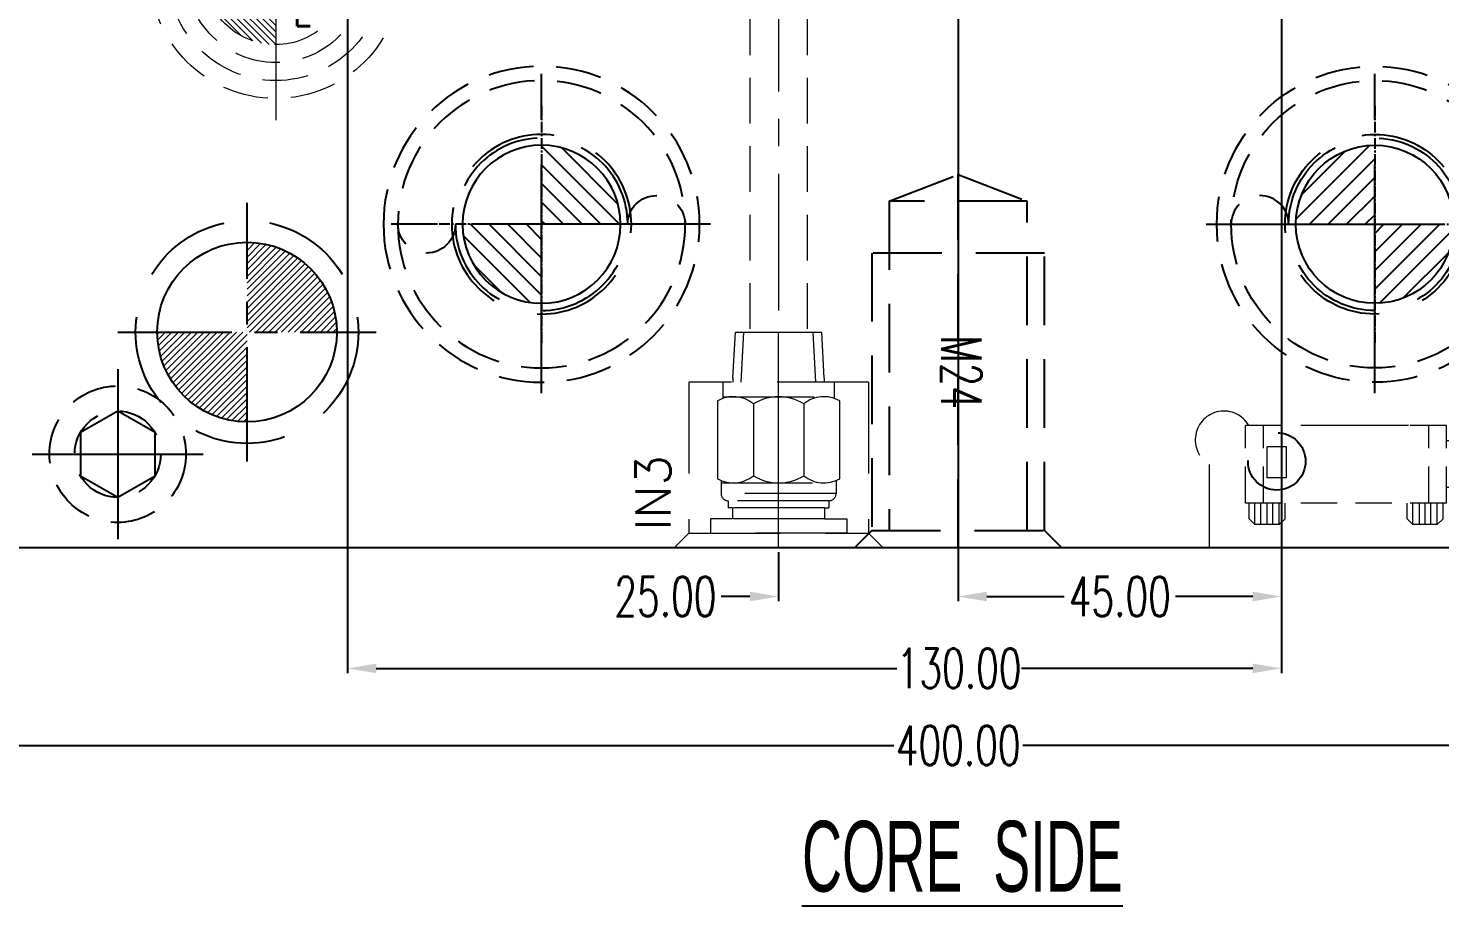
# Model space of a CAD drawing. Header units: inches. Extents: x 179987 to 181505, y -56815 to -55741.
# Drawn here: x 180668.2 to 180864.6, y -56300.1 to -56177.9 of the extents above; entities that cross this region are included whole.
import ezdxf
from ezdxf.enums import TextEntityAlignment as Align

# ---------------------------------------------------------------- set-up
doc = ezdxf.new("R2010")
doc.units = ezdxf.units.IN
doc.header["$LTSCALE"] = 2
doc.header["$MEASUREMENT"] = 0
doc.header["$PDMODE"] = 3
doc.header["$PDSIZE"] = 0.3125
for name, pattern in [('CENTER', [50.8, 31.75, -6.35, 6.35, -6.35]), ('CENTER2', [1.125, 0.75, -0.125, 0.125, -0.125]), ('HIDDEN', [9.525, 6.35, -3.175]), ('HIDDEN2', [4.7625, 3.175, -1.5875])]:
    doc.linetypes.add(name, pattern=pattern)
doc.layers.get('0').update_dxf_attribs({"linetype": 'CONTINUOUS'})
doc.layers.get('Defpoints').update_dxf_attribs({"linetype": 'CONTINUOUS'})
for name, color, linetype in [('5', 5, 'CONTINUOUS'), ('cen', 1, 'CENTER'), ('COOL', 171, 'CONTINUOUS'), ('GE', 214, 'CONTINUOUS'), ('hidden', 4, 'HIDDEN'), ('m', 144, 'HIDDEN2'), ('PIN', 4, 'CONTINUOUS'), ('SP', 3, 'CONTINUOUS'), ('SPRING', 160, 'CONTINUOUS'), ('WT', 4, 'CONTINUOUS')]:
    doc.layers.add(name, color=color, linetype=linetype)
for name, color, linetype, lineweight in [('dim', 3, 'CONTINUOUS', 15), ('HA', 4, 'CONTINUOUS', 15), ('MBOM-ASSIS-LAYER', 71, 'CONTINUOUS', 9), ('WR', 122, 'HIDDEN', 18)]:
    doc.layers.add(name, color=color, linetype=linetype, lineweight=lineweight)
doc.styles.add('ROMANC', font='romanc', dxfattribs={"width": 0.6, "height": 1})
doc.styles.add('ROMANS', font='ROMANS.shx', dxfattribs={"height": 5, "bigfont": 'chineset.shx'})
doc.styles.get("Standard").update_dxf_attribs({"font": 'txt.shx', "width": 0.67})
doc.dimstyles.new('2.00', dxfattribs={"dimtxt": 5.5, "dimasz": 4, "dimexe": 0.666, "dimexo": 0.626, "dimgap": 1, "dimtad": 0, "dimzin": 0, "dimdsep": 46, "dimtxsty": 'Standard', "dimcen": 0.09, "dimclrd": 3, "dimclre": 3, "dimclrt": 7, "dimazin": 0, "dimtfac": 1, "dimtofl": 0, "dimtmove": 0, "dimatfit": 0, "dimfxl": 0, "dimtolj": 1, "dimtzin": 0, "dimarcsym": 0})

# ---------------------------------------------------------------- blocks, each defined once
blk = doc.blocks.new('12')
at = {"layer": 'cen', "ltscale": 0.5}
for p, q in [((0, 11.81), (0, -11.81)), ((-11.91, 0), (11.91, 0))]:
    blk.add_line(p, q, dxfattribs=at)
at = {"layer": 'm'}
blk.add_lwpolyline([(0, 6), (-5.2, 3), (-5.2, -3), (0, -6), (5.2, -3), (5.2, 3)], close=True, dxfattribs=at)
for radius in [9.5, 6]:
    blk.add_circle((0, 0), radius, dxfattribs=at)
blk = doc.blocks.new('*D40271')
at = {"layer": 'Defpoints', "color": 0}
for p in [(180597.61, -56247.2), (180997.61, -56247.2), (180997.61, -56277.74)]:
    blk.add_point(p, dxfattribs=at)
at = {"layer": 'dim', "color": 3, "linetype": 'ByBlock', "lineweight": -2}
for p, q in [((180597.61, -56247.83), (180597.61, -56278.4)), ((180997.61, -56247.83), (180997.61, -56278.4)), ((180601.61, -56277.74), (180788.63, -56277.74)), ((180993.61, -56277.74), (180806.59, -56277.74))]:
    blk.add_line(p, q, dxfattribs=at)
at = {"layer": 'dim', "color": 3, "linetype": 'ByBlock'}
for points in [[(180601.61, -56277.07), (180601.61, -56278.4), (180597.61, -56277.74)], [(180993.61, -56278.4), (180993.61, -56277.07), (180997.61, -56277.74)]]:
    blk.add_solid(points, dxfattribs=at)
at = {"layer": 'dim', "color": 7, "linetype": 'ByBlock', "insert": (180797.61, -56277.74), "char_height": 5.5, "attachment_point": 5}
blk.add_mtext('\\A1;400.00', dxfattribs=at)
blk = doc.blocks.new('20110714.093849')
at = {"layer": 'GE', "lineweight": 13}
h = blk.add_hatch(dxfattribs=at)
h.set_pattern_fill('ANSI31', color=256, scale=5, style=0)
h.set_pattern_definition([(315, (-4831.53685, 770.11237), (-0.44194174, -0.44194174), [])])
h.paths.add_polyline_path([(0, 0), (0, -10, -0.414214), (-10, 0)])
h.paths.add_polyline_path([(0, 10, -0.414214), (10, 0), (0, 0)])
at = {"layer": 'GE', "linetype": 'CENTER', "lineweight": 13, "ltscale": 5}
for p, q in [((0, 20.5), (0, -20.5)), ((20.5, 0), (-20.5, 0))]:
    blk.add_line(p, q, dxfattribs=at)
at = {"layer": 'GE', "linetype": 'HIDDEN2', "lineweight": 13}
for radius in [17.5, 15, 12.5, 10]:
    blk.add_circle((0, 0), radius, dxfattribs=at)
at = {"layer": 'GE', "lineweight": 13, "style": 'ROMANS', "width": 0.75}
for s, p in [('G', (-5.96, 2.33)), ('E', (2.44, -7.45))]:
    blk.add_text(s, height=4.34, dxfattribs=at).set_placement(p)
blk = doc.blocks.new('20130704.134507')
at = {"layer": 'GE', "lineweight": 13}
blk.add_blockref('20110714.093849', (0, 0), dxfattribs=at)
blk = doc.blocks.new('*D40279')
at = {"layer": 'Defpoints', "color": 0}
for p in [(180712.61, -56153.2), (180842.61, -56153.2), (180842.61, -56267.01)]:
    blk.add_point(p, dxfattribs=at)
at = {"layer": 'dim', "color": 3, "linetype": 'ByBlock', "lineweight": -2}
for p, q in [((180712.61, -56153.83), (180712.61, -56267.68)), ((180842.61, -56153.83), (180842.61, -56267.68)), ((180716.61, -56267.01), (180789.06, -56267.01)), ((180838.61, -56267.01), (180806.42, -56267.01))]:
    blk.add_line(p, q, dxfattribs=at)
at = {"layer": 'dim', "color": 3, "linetype": 'ByBlock'}
for points in [[(180716.61, -56266.35), (180716.61, -56267.68), (180712.61, -56267.01)], [(180838.61, -56267.68), (180838.61, -56266.35), (180842.61, -56267.01)]]:
    blk.add_solid(points, dxfattribs=at)
at = {"layer": 'dim', "color": 7, "linetype": 'ByBlock', "insert": (180797.74, -56267.01), "char_height": 5.5, "attachment_point": 5}
blk.add_mtext('\\A1;130.00', dxfattribs=at)
blk = doc.blocks.new('*D40308')
at = {"layer": 'Defpoints', "color": 0}
for p in [(180842.61, -56148.2), (180797.61, -56160.2), (180797.61, -56257.01)]:
    blk.add_point(p, dxfattribs=at)
at = {"layer": 'dim', "color": 3, "linetype": 'ByBlock', "lineweight": -2}
for p, q in [((180842.61, -56148.83), (180842.61, -56257.68)), ((180797.61, -56160.83), (180797.61, -56257.68)), ((180801.61, -56257.01), (180812.35, -56257.01)), ((180838.61, -56257.01), (180827.87, -56257.01))]:
    blk.add_line(p, q, dxfattribs=at)
at = {"layer": 'dim', "color": 3, "linetype": 'ByBlock'}
for points in [[(180801.61, -56256.35), (180801.61, -56257.68), (180797.61, -56257.01)], [(180838.61, -56257.68), (180838.61, -56256.35), (180842.61, -56257.01)]]:
    blk.add_solid(points, dxfattribs=at)
at = {"layer": 'dim', "color": 7, "linetype": 'ByBlock', "insert": (180820.11, -56257.01), "char_height": 5.5, "attachment_point": 5}
blk.add_mtext('\\A1;45.00', dxfattribs=at)
blk = doc.blocks.new('20130710.160847')
at = {"layer": 'PIN', "linetype": 'Continuous'}
h = blk.add_hatch(dxfattribs=at)
h.set_pattern_fill('ANSI31', color=256, scale=14.666667, angle=180, style=0)
h.set_pattern_definition([(225, (163002.9658, -15903.9605), (1.296362432, -1.296362432), [])])
h.paths.add_polyline_path([(0, 0), (0, -11, 0.414214), (11, 0)])
h.paths.add_polyline_path([(-11, 0), (0, 0), (0, 11, 0.414214)])
at = {"layer": 'PIN', "linetype": 'CENTER2'}
for p, q in [((0, -16.5), (0, 16.5)), ((16.5, 0), (-16.5, 0))]:
    blk.add_line(p, q, dxfattribs=at)
at = {"layer": 'PIN', "linetype": 'Continuous'}
blk.add_circle((0, 0), 11, dxfattribs=at)
at = {"layer": 'SPRING', "linetype": 'CENTER', "ltscale": 0.5}
for p, q in [((0, 23.5), (0, -23.5)), ((23.5, 0), (-23.5, 0))]:
    blk.add_line(p, q, dxfattribs=at)
at = {"layer": 'SPRING', "linetype": 'HIDDEN', "ltscale": 0.5}
for radius in [22, 20]:
    blk.add_circle((0, 0), radius, dxfattribs=at)
at = {"layer": 'SPRING', "linetype": 'HIDDEN'}
for radius in [12.5, 12]:
    blk.add_circle((0, 0), radius, dxfattribs=at)
at = {"layer": 'SPRING', "linetype": 'HIDDEN', "ltscale": 0.5}
for centre, start, end in [((-16, 0), 0, 180), ((16, 0), 180, 0)]:
    blk.add_arc(centre, 4, start, end, dxfattribs=at)
blk = doc.blocks.new('20160226.195834')
at = {"color": 1, "linetype": 'HIDDEN', "ltscale": 0.4}
for p, q in [((-19.2, 17), (-47.2, 17)), ((-47.2, 6.2), (-47.2, 17)), ((-44.7, 6.2), (-44.7, 17)), ((-21.7, 6.2), (-21.7, 17)), ((-19.2, 6.2), (-19.2, 17)), ((-44.2, 9.7), (-44.2, 14)), ((-41.5, 14), (-44.2, 14)), ((-41.5, 9.7), (-41.5, 14)), ((-15.4, 14.85), (-19.2, 14.85)), ((-15.4, 14), (-15.4, 14.85)), ((-9.8, 14), (-15.4, 14)), ((-9.8, 14), (-9, 13.2)), ((-9, 10), (-9, 13.2)), ((-9.8, 9.2), (-9, 10)), ((-41.5, 9.7), (-44.2, 9.7)), ((-15.4, 8.35), (-19.2, 8.35)), ((-15.4, 8.35), (-15.4, 9.2)), ((-9.8, 9.2), (-15.4, 9.2)), ((-19.2, 6.2), (-47.2, 6.2))]:
    blk.add_line(p, q, dxfattribs=at)
at = {"color": 60, "linetype": 'HIDDEN'}
for p, q in [((-5.46, 17), (-47.2, 17)), ((1.46, 17), (112.8, 17)), ((-52.2, 0), (-52.2, 11.54)), ((0, 0), (0, 11.54)), ((0, 7), (112.8, 7)), ((-52.2, 0), (0, 0))]:
    blk.add_line(p, q, dxfattribs=at)
at = {"color": 60, "linetype": 'CENTER'}
blk.add_line((0.65, 12), (112.8, 12), dxfattribs=at)
at = {"color": 2, "linetype": 'Continuous'}
for p, q in [((-42.5, 3.2), (-45.9, 3.2)), ((-20.5, 3.2), (-23.9, 3.2))]:
    blk.add_line(p, q, dxfattribs=at)
at = {"color": 1, "linetype": 'HIDDEN', "ltscale": 0.4}
blk.add_circle((-12, 11.6), 0.8, dxfattribs=at)
at = {"color": 60, "linetype": 'HIDDEN'}
for centre, start, end in [((-50.2, 15), 30, 240), ((-2, 15), 300, 150)]:
    blk.add_arc(centre, 4, start, end, dxfattribs=at)
at = {"layer": 'MBOM-ASSIS-LAYER', "color": 2, "linetype": 'Continuous'}
for p, q in [((-46.7, 4), (-46.7, 6.2)), ((-45.9, 3.2), (-45.9, 6.2)), ((-45.09, 3.2), (-45.09, 6.2)), ((-44.2, 3.2), (-44.2, 6.2)), ((-43.38, 3.2), (-43.38, 6.2)), ((-42.5, 3.2), (-42.5, 6.2)), ((-41.7, 4), (-41.7, 6.2)), ((-24.7, 4), (-24.7, 6.2)), ((-23.9, 3.2), (-23.9, 6.2)), ((-22.97, 3.2), (-22.97, 6.2)), ((-22.2, 3.2), (-22.2, 6.2)), ((-21.39, 3.2), (-21.39, 6.2)), ((-20.5, 3.2), (-20.5, 6.2)), ((-19.7, 4), (-19.7, 6.2)), ((-46.7, 4), (-45.9, 3.2)), ((-41.7, 4), (-42.5, 3.2)), ((-24.7, 4), (-23.9, 3.2)), ((-19.7, 4), (-20.5, 3.2))]:
    blk.add_line(p, q, dxfattribs=at)
at = {"layer": 'SP', "color": 2, "linetype": 'HIDDEN'}
blk.add_circle((-42.85, 12), 4, dxfattribs=at)
blk = doc.blocks.new('*D40400')
at = {"layer": 'Defpoints', "color": 0}
for p in [(180772.61, -56250.2), (180797.61, -56250.2), (180772.61, -56257.01)]:
    blk.add_point(p, dxfattribs=at)
at = {"layer": 'dim', "color": 3, "linetype": 'ByBlock', "lineweight": -2}
for p, q in [((180772.61, -56250.83), (180772.61, -56257.68)), ((180797.61, -56250.83), (180797.61, -56257.68)), ((180768.61, -56257.01), (180764.61, -56257.01)), ((180801.61, -56257.01), (180805.61, -56257.01))]:
    blk.add_line(p, q, dxfattribs=at)
at = {"layer": 'dim', "color": 3, "linetype": 'ByBlock'}
for points in [[(180768.61, -56257.68), (180768.61, -56256.35), (180772.61, -56257.01)], [(180801.61, -56256.35), (180801.61, -56257.68), (180797.61, -56257.01)]]:
    blk.add_solid(points, dxfattribs=at)
at = {"layer": 'dim', "color": 7, "linetype": 'ByBlock', "insert": (180756.85, -56257.01), "char_height": 5.5, "attachment_point": 5}
blk.add_mtext('\\A1;25.00', dxfattribs=at)
blk = doc.blocks.new('20150129.111502')
at = {"layer": '5', "color": 122, "linetype": 'HIDDEN', "lineweight": 0}
for p, q in [((0, 14.5), (0, -14.5)), ((2, 12.5), (0, 14.5)), ((2, 12.5), (2, -12.5)), ((23, 12.5), (2, 12.5)), ((23, -12.5), (23, 12.5)), ((2, -9.5), (2, 9.5)), ((4.01, 9.5), (2, 9.5)), ((4.01, 6.4), (4.01, 9.5)), ((7.51, -8), (7.51, 8)), ((9.33, 8), (7.51, 8)), ((9, 8), (9, -8)), ((20.43, 8.5), (9.57, 8.5)), ((4.01, -6.4), (4.01, 6.4)), ((5.51, 6.4), (4.01, 6.4)), ((5.51, 6.4), (5.51, 7)), ((6.51, 7), (5.51, 7)), ((5.51, 6.4), (5.51, 7)), ((5.51, -6.4), (5.51, 6.4)), ((6.51, -7), (6.51, 7)), ((23, 7.75), (20.77, 7.75)), ((21, 7.75), (21, -7.75)), ((23.56, 6.35), (23, 6.35)), ((23.56, 6.35), (30, 6.01)), ((30, 6.01), (30, -6.01)), ((23, 5.19), (30, 4.82)), ((20.01, 3.5), (9.99, 3.5)), ((20.01, -3.5), (9.99, -3.5)), ((23, -5.19), (30, -4.82)), ((5.51, -6.4), (4.01, -6.4)), ((4.01, -6.4), (4.01, -9.5)), ((5.51, -6.4), (5.51, -7)), ((5.51, -6.4), (5.51, -7)), ((6.51, -7), (5.51, -7)), ((23, -7.75), (20.77, -7.75)), ((23.56, -6.35), (23, -6.35)), ((23.56, -6.35), (30, -6.01)), ((4.01, -9.5), (2, -9.5)), ((9.33, -8), (7.51, -8)), ((20.43, -8.5), (9.57, -8.5)), ((2, -12.5), (0, -14.5)), ((23, -12.5), (2, -12.5))]:
    blk.add_line(p, q, dxfattribs=at)
at = {"layer": '5', "color": 122, "linetype": 'CENTER', "lineweight": 0, "ltscale": 0.5}
blk.add_line((0, 0), (30, 0), dxfattribs=at)
at = {"layer": '5', "color": 122, "linetype": 'HIDDEN', "lineweight": 0}
for centre, radius, start, end in [((7.51, 7), 1, 90, 180), ((13.47, 6.32), 4.47, 150.752, 219.0183), ((16.53, 6.32), 4.47, 320.9817, 29.248), ((15.66, 0), 6.66, 148.3016, 211.6984), ((14.34, 0), 6.66, 328.3016, 31.6984), ((13.47, -6.32), 4.47, 140.9817, 209.248), ((16.53, -6.32), 4.47, 330.752, 39.0183), ((7.51, -7), 1, 180, 270)]:
    blk.add_arc(centre, radius, start, end, dxfattribs=at)

msp = doc.modelspace()

# ---------------------------------------------------------------- hatches: boundary and pattern name
at = {"layer": 'HA'}
h = msp.add_hatch(dxfattribs=at)
h.set_pattern_fill('ANSI31', color=256, scale=0.2, style=0)
h.set_pattern_definition([(45, (180532.57054, -56261.7467), (-0.4490128, 0.4490128), [])])
h.paths.add_polyline_path([(180698.61, -56220.2), (180686.11, -56220.2, 0.4142136), (180698.61, -56232.7)])
h.paths.add_polyline_path([(180698.61, -56207.7), (180698.61, -56220.2), (180711.11, -56220.2, 0.4142136)])
h.paths.add_polyline_path([(180896.61, -56220.2), (180884.11, -56220.2, 0.4142136), (180896.61, -56232.7)])
h.paths.add_polyline_path([(180896.61, -56207.7), (180896.61, -56220.2), (180909.11, -56220.2, 0.4142136)])

# ---------------------------------------------------------------- linework, layer by layer
at = {"linetype": 'CENTER', "ltscale": 0.5}
msp.add_line((180797.61, -55800.2), (180797.61, -56250.2), dxfattribs=at)
at = {"color": 8, "linetype": 'HIDDEN', "ltscale": 0.75}
for p, q in [((180788.01, -56202), (180797.61, -56198.284)), ((180797.61, -56250.2), (180797.61, -56198.284)), ((180797.61, -56198.284), (180807.21, -56202)), ((180788.01, -56202), (180788.01, -56247.8)), ((180807.21, -56202), (180788.01, -56202)), ((180807.21, -56247.8), (180807.21, -56202)), ((180809.61, -56209.2), (180785.61, -56209.2)), ((180785.61, -56209.2), (180785.61, -56247.8)), ((180809.61, -56247.8), (180809.61, -56209.2)), ((180783.21, -56250.2), (180785.61, -56247.8)), ((180785.61, -56247.8), (180809.61, -56247.8)), ((180812.01, -56250.2), (180809.61, -56247.8)), ((180783.21, -56250.2), (180812.01, -56250.2))]:
    msp.add_line(p, q, dxfattribs=at)
msp.add_line((180600.61, -56250.2), (180994.61, -56250.2))
msp.add_circle((180698.61, -56220.2), 12.5)
at = {"layer": 'cen', "linetype": 'CENTER', "ltscale": 0.25}
for p, q in [((180698.61, -56238.2), (180698.61, -56202.2)), ((180680.61, -56220.2), (180716.61, -56220.2))]:
    msp.add_line(p, q, dxfattribs=at)
at = {"layer": 'hidden'}
msp.add_circle((180698.61, -56220.2), 15.5, dxfattribs=at)
at = {"layer": 'WR', "linetype": 'HIDDEN', "ltscale": 0.5}
for p, q in [((180768.61, -56137.2), (180768.61, -56220.2)), ((180776.61, -56137.2), (180776.61, -56220.2))]:
    msp.add_line(p, q, dxfattribs=at)
at = {"layer": 'WR', "linetype": 'CENTER', "ltscale": 0.3}
msp.add_line((180772.61, -56137.2), (180772.61, -56220.2), dxfattribs=at)

# ---------------------------------------------------------------- block references
at = {"layer": 'dim'}
for name, p in [('12', (180680.61, -56237.2)), ('20160226.195834', (180884.808, -56250.2))]:
    msp.add_blockref(name, p, dxfattribs=at)
at = {"layer": 'GE', "linetype": 'ByBlock'}
msp.add_blockref('20130704.134507', (180702.61, -56170.2), dxfattribs=at)
at = {"layer": 'SPRING', "xscale": -1, "rotation": -180}
msp.add_blockref('20130710.160847', (180739.61, -56205.2), dxfattribs=at)
at = {"layer": 'SPRING', "rotation": 180}
msp.add_blockref('20130710.160847', (180855.61, -56205.2), dxfattribs=at)
at = {"layer": 'WT', "linetype": 'ByBlock', "rotation": 90.00000000000001}
msp.add_blockref('20150129.111502', (180772.61, -56250.2), dxfattribs=at)

# ---------------------------------------------------------------- texts
at = {"color": 8, "linetype": 'HIDDEN', "ltscale": 0.75, "insert": (180795.243, -56220.643), "char_height": 5.6, "width": 35.58335, "attachment_point": 7, "rotation": 270}
msp.add_mtext('M24', dxfattribs=at)
at = {"color": 122, "insert": (180775.867, -56288.241), "char_height": 9.84367, "width": 79.31063, "attachment_point": 1, "style": 'ROMANC'}
msp.add_mtext('{\\f新細明體|b0|i0|c136|p54;\\LCORE  SIDE }', dxfattribs=at)
at = {"layer": 'COOL', "color": 4}
msp.add_text('IN3', height=4.8768, rotation=810, dxfattribs=at).set_placement((180755.138, -56242.584), align=Align.MIDDLE)

# ---------------------------------------------------------------- dimensions: what is measured, and where the dimension line sits
at = {"layer": 'dim', "linetype": 'ByBlock'}
for base, p1, p2, picture, middle in [((180797.61, -56257.014), (180842.61, -56148.2), (180797.61, -56160.2), '*D40308', (180820.11, -56257.014)), ((180772.61, -56257.014), (180797.61, -56250.2), (180772.61, -56250.2), '*D40400', (180756.854, -56257.014))]:
    dim = msp.add_linear_dim(base=base, p1=p1, p2=p2, dimstyle='2.00', dxfattribs=at)
    dim.commit()
    dim.dimension.update_dxf_attribs({"geometry": picture, "text_midpoint": middle})
for base, p1, p2, picture, middle in [((180842.61, -56267.012), (180712.61, -56153.2), (180842.61, -56153.2), '*D40279', (180797.74, -56267.012)), ((180997.61, -56277.736), (180597.61, -56247.2), (180997.61, -56247.2), '*D40271', (180797.61, -56277.736))]:
    dim = msp.add_linear_dim(base=base, p1=p1, p2=p2, dimstyle='2.00', dxfattribs=at)
    dim.commit()
    dim.dimension.update_dxf_attribs({"geometry": picture, "text_midpoint": middle, "dimtype": 160})

doc.saveas('drawing.dxf')
